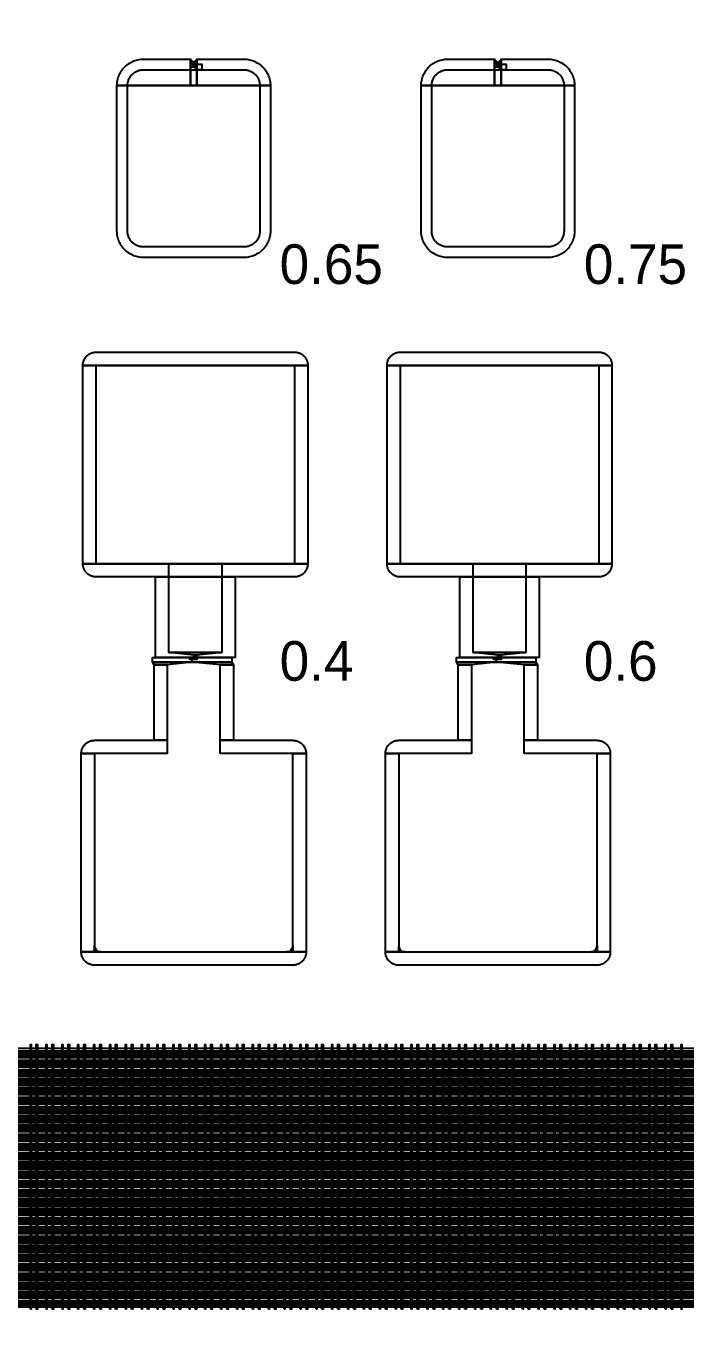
# Model space of a CAD drawing. Extents: x -50000 to 50000, y -50000 to 50000.
# Drawn here: x -39604 to -38606, y -12820 to -10850 of the extents above; entities that cross this region are included whole.
import ezdxf

# ---------------------------------------------------------------- set-up
doc = ezdxf.new("R2010")
doc.units = 0
for name, color, linetype in [('BASEMETAL', 3, 'CONTINUOUS'), ('FRAME', 14, 'CONTINUOUS'), ('MARKERS', 8, 'CONTINUOUS'), ('SECONDLAYER', 7, 'CONTINUOUS')]:
    doc.layers.add(name, color=color, linetype=linetype)

# ---------------------------------------------------------------- blocks, each defined once
blk = doc.blocks.new('CHIP_JARRAY')
at = {"layer": 'BASEMETAL'}
for points in [[(3634, 3360), (3634.055, 3362.093), (3634.219, 3364.181), (3634.492, 3366.257), (3634.874, 3368.316), (3635.363, 3370.353), (3635.958, 3372.361), (3636.657, 3374.335), (3637.458, 3376.269), (3638.36, 3378.16), (3639.359, 3380), (3640.453, 3381.786), (3641.639, 3383.511), (3642.914, 3385.173), (3644.274, 3386.765), (3645.716, 3388.284), (3647.235, 3389.726), (3648.827, 3391.086), (3650.489, 3392.361), (3652.214, 3393.547), (3654, 3394.641), (3655.84, 3395.64), (3657.731, 3396.542), (3659.665, 3397.343), (3661.639, 3398.042), (3663.647, 3398.637), (3665.684, 3399.126), (3667.743, 3399.508), (3669.819, 3399.781), (3671.907, 3399.945), (3674, 3400), (3745, 3400), (3745, 3360)], [(3745, 3395.5), (3745, 3399.5), (3749.675, 3395.5)], [(3745, 3388.5), (3745, 3395.5), (3749.675, 3395.5), (3749.675, 3388.5)], [(3745, 3360), (3745, 3388.5), (3755, 3388.5), (3755, 3360)], [(3750.325, 3395.5), (3755, 3399.5), (3755, 3395.5)], [(3750.325, 3388.5), (3750.325, 3395.5), (3755, 3395.5), (3755, 3388.5)], [(3755, 3360), (3755, 3400), (3826, 3400), (3828.093, 3399.945), (3830.181, 3399.781), (3832.257, 3399.508), (3834.316, 3399.126), (3836.353, 3398.637), (3838.361, 3398.042), (3840.335, 3397.343), (3842.269, 3396.542), (3844.16, 3395.64), (3846, 3394.641), (3847.786, 3393.547), (3849.511, 3392.361), (3851.173, 3391.086), (3852.765, 3389.726), (3854.284, 3388.284), (3855.726, 3386.765), (3857.086, 3385.173), (3858.361, 3383.511), (3859.547, 3381.786), (3860.641, 3380), (3861.64, 3378.16), (3862.542, 3376.269), (3863.343, 3374.335), (3864.042, 3372.361), (3864.637, 3370.353), (3865.126, 3368.316), (3865.508, 3366.257), (3865.781, 3364.181), (3865.945, 3362.093), (3866, 3360)], [(4094, 3360), (4094.055, 3362.093), (4094.219, 3364.181), (4094.492, 3366.257), (4094.874, 3368.316), (4095.363, 3370.353), (4095.958, 3372.361), (4096.657, 3374.335), (4097.458, 3376.269), (4098.36, 3378.16), (4099.359, 3380), (4100.453, 3381.786), (4101.639, 3383.511), (4102.914, 3385.173), (4104.274, 3386.765), (4105.716, 3388.284), (4107.235, 3389.726), (4108.827, 3391.086), (4110.489, 3392.361), (4112.214, 3393.547), (4114, 3394.641), (4115.84, 3395.64), (4117.731, 3396.542), (4119.665, 3397.343), (4121.639, 3398.042), (4123.647, 3398.637), (4125.684, 3399.126), (4127.743, 3399.508), (4129.819, 3399.781), (4131.907, 3399.945), (4134, 3400), (4205, 3400), (4205, 3360)], [(4205, 3395.5), (4205, 3399.5), (4209.625, 3395.5)], [(4205, 3388.5), (4205, 3395.5), (4209.625, 3395.5), (4209.625, 3388.5)], [(4205, 3360), (4205, 3388.5), (4215, 3388.5), (4215, 3360)], [(4210.375, 3395.5), (4215, 3399.5), (4215, 3395.5)], [(4210.375, 3388.5), (4210.375, 3395.5), (4215, 3395.5), (4215, 3388.5)], [(4215, 3360), (4215, 3400), (4286, 3400), (4288.093, 3399.945), (4290.181, 3399.781), (4292.257, 3399.508), (4294.316, 3399.126), (4296.353, 3398.637), (4298.361, 3398.042), (4300.335, 3397.343), (4302.269, 3396.542), (4304.16, 3395.64), (4306, 3394.641), (4307.786, 3393.547), (4309.511, 3392.361), (4311.173, 3391.086), (4312.765, 3389.726), (4314.284, 3388.284), (4315.726, 3386.765), (4317.086, 3385.173), (4318.361, 3383.511), (4319.547, 3381.786), (4320.641, 3380), (4321.64, 3378.16), (4322.542, 3376.269), (4323.343, 3374.335), (4324.042, 3372.361), (4324.637, 3370.353), (4325.126, 3368.316), (4325.508, 3366.257), (4325.781, 3364.181), (4325.945, 3362.093), (4326, 3360)], [(3674, 3100), (3671.907, 3100.055), (3669.819, 3100.219), (3667.743, 3100.492), (3665.684, 3100.874), (3663.647, 3101.363), (3661.639, 3101.958), (3659.665, 3102.657), (3657.731, 3103.458), (3655.84, 3104.36), (3654, 3105.359), (3652.214, 3106.453), (3650.489, 3107.639), (3648.827, 3108.914), (3647.235, 3110.274), (3645.716, 3111.716), (3644.274, 3113.235), (3642.914, 3114.827), (3641.639, 3116.489), (3640.453, 3118.214), (3639.359, 3120), (3638.36, 3121.84), (3637.458, 3123.731), (3636.657, 3125.665), (3635.958, 3127.639), (3635.363, 3129.647), (3634.874, 3131.684), (3634.492, 3133.743), (3634.219, 3135.819), (3634.055, 3137.907), (3634, 3140), (3634, 3360), (3866, 3360), (3866, 3140), (3865.945, 3137.907), (3865.781, 3135.819), (3865.508, 3133.743), (3865.126, 3131.684), (3864.637, 3129.647), (3864.042, 3127.639), (3863.343, 3125.665), (3862.542, 3123.731), (3861.64, 3121.84), (3860.641, 3120), (3859.547, 3118.214), (3858.361, 3116.489), (3857.086, 3114.827), (3855.726, 3113.235), (3854.284, 3111.716), (3852.765, 3110.274), (3851.173, 3108.914), (3849.511, 3107.639), (3847.786, 3106.453), (3846, 3105.359), (3844.16, 3104.36), (3842.269, 3103.458), (3840.335, 3102.657), (3838.361, 3101.958), (3836.353, 3101.363), (3834.316, 3100.874), (3832.257, 3100.492), (3830.181, 3100.219), (3828.093, 3100.055), (3826, 3100)], [(4134, 3100), (4131.907, 3100.055), (4129.819, 3100.219), (4127.743, 3100.492), (4125.684, 3100.874), (4123.647, 3101.363), (4121.639, 3101.958), (4119.665, 3102.657), (4117.731, 3103.458), (4115.84, 3104.36), (4114, 3105.359), (4112.214, 3106.453), (4110.489, 3107.639), (4108.827, 3108.914), (4107.235, 3110.274), (4105.716, 3111.716), (4104.274, 3113.235), (4102.914, 3114.827), (4101.639, 3116.489), (4100.453, 3118.214), (4099.359, 3120), (4098.36, 3121.84), (4097.458, 3123.731), (4096.657, 3125.665), (4095.958, 3127.639), (4095.363, 3129.647), (4094.874, 3131.684), (4094.492, 3133.743), (4094.219, 3135.819), (4094.055, 3137.907), (4094, 3140), (4094, 3360), (4326, 3360), (4326, 3140), (4325.945, 3137.907), (4325.781, 3135.819), (4325.508, 3133.743), (4325.126, 3131.684), (4324.637, 3129.647), (4324.042, 3127.639), (4323.343, 3125.665), (4322.542, 3123.731), (4321.64, 3121.84), (4320.641, 3120), (4319.547, 3118.214), (4318.361, 3116.489), (4317.086, 3114.827), (4315.726, 3113.235), (4314.284, 3111.716), (4312.765, 3110.274), (4311.173, 3108.914), (4309.511, 3107.639), (4307.786, 3106.453), (4306, 3105.359), (4304.16, 3104.36), (4302.269, 3103.458), (4300.335, 3102.657), (4298.361, 3101.958), (4296.353, 3101.363), (4294.316, 3100.874), (4292.257, 3100.492), (4290.181, 3100.219), (4288.093, 3100.055), (4286, 3100)], [(3582.5, 2937), (3582.527, 2938.047), (3582.61, 2939.091), (3582.746, 2940.129), (3582.937, 2941.158), (3583.181, 2942.176), (3583.479, 2943.18), (3583.828, 2944.167), (3584.229, 2945.135), (3584.68, 2946.08), (3585.179, 2947), (3585.727, 2947.893), (3586.32, 2948.756), (3586.957, 2949.586), (3587.637, 2950.383), (3588.358, 2951.142), (3589.117, 2951.863), (3589.914, 2952.543), (3590.744, 2953.18), (3591.607, 2953.773), (3592.5, 2954.321), (3593.42, 2954.82), (3594.365, 2955.271), (3595.333, 2955.672), (3596.32, 2956.021), (3597.324, 2956.319), (3598.342, 2956.563), (3599.371, 2956.754), (3600.409, 2956.89), (3601.453, 2956.973), (3602.5, 2957), (3902.5, 2957), (3903.547, 2956.973), (3904.591, 2956.89), (3905.629, 2956.754), (3906.658, 2956.563), (3907.676, 2956.319), (3908.68, 2956.021), (3909.667, 2955.672), (3910.635, 2955.271), (3911.58, 2954.82), (3912.5, 2954.321), (3913.393, 2953.773), (3914.256, 2953.18), (3915.086, 2952.543), (3915.883, 2951.863), (3916.642, 2951.142), (3917.363, 2950.383), (3918.043, 2949.586), (3918.68, 2948.756), (3919.273, 2947.893), (3919.821, 2947), (3920.32, 2946.08), (3920.771, 2945.135), (3921.172, 2944.167), (3921.521, 2943.18), (3921.819, 2942.176), (3922.063, 2941.158), (3922.254, 2940.129), (3922.39, 2939.091), (3922.473, 2938.047), (3922.5, 2937)], [(4042.5, 2937), (4042.527, 2938.047), (4042.61, 2939.091), (4042.746, 2940.129), (4042.937, 2941.158), (4043.181, 2942.176), (4043.479, 2943.18), (4043.828, 2944.167), (4044.229, 2945.135), (4044.68, 2946.08), (4045.179, 2947), (4045.727, 2947.893), (4046.32, 2948.756), (4046.957, 2949.586), (4047.637, 2950.383), (4048.358, 2951.142), (4049.117, 2951.863), (4049.914, 2952.543), (4050.744, 2953.18), (4051.607, 2953.773), (4052.5, 2954.321), (4053.42, 2954.82), (4054.365, 2955.271), (4055.333, 2955.672), (4056.32, 2956.021), (4057.324, 2956.319), (4058.342, 2956.563), (4059.371, 2956.754), (4060.409, 2956.89), (4061.453, 2956.973), (4062.5, 2957), (4362.5, 2957), (4363.547, 2956.973), (4364.591, 2956.89), (4365.629, 2956.754), (4366.658, 2956.563), (4367.676, 2956.319), (4368.68, 2956.021), (4369.667, 2955.672), (4370.635, 2955.271), (4371.58, 2954.82), (4372.5, 2954.321), (4373.393, 2953.773), (4374.256, 2953.18), (4375.086, 2952.543), (4375.883, 2951.863), (4376.642, 2951.142), (4377.363, 2950.383), (4378.043, 2949.586), (4378.68, 2948.756), (4379.273, 2947.893), (4379.821, 2947), (4380.32, 2946.08), (4380.771, 2945.135), (4381.172, 2944.167), (4381.521, 2943.18), (4381.819, 2942.176), (4382.063, 2941.158), (4382.254, 2940.129), (4382.39, 2939.091), (4382.473, 2938.047), (4382.5, 2937)], [(3582.5, 2637), (3582.5, 2937), (3922.5, 2937), (3922.5, 2637)], [(4042.5, 2637), (4042.5, 2937), (4382.5, 2937), (4382.5, 2637)], [(3602.5, 2617), (3601.453, 2617.027), (3600.409, 2617.11), (3599.371, 2617.246), (3598.342, 2617.437), (3597.324, 2617.681), (3596.32, 2617.979), (3595.333, 2618.328), (3594.365, 2618.729), (3593.42, 2619.18), (3592.5, 2619.679), (3591.607, 2620.227), (3590.744, 2620.82), (3589.914, 2621.457), (3589.117, 2622.137), (3588.358, 2622.858), (3587.637, 2623.617), (3586.957, 2624.414), (3586.32, 2625.244), (3585.727, 2626.107), (3585.179, 2627), (3584.68, 2627.92), (3584.229, 2628.865), (3583.828, 2629.833), (3583.479, 2630.82), (3583.181, 2631.824), (3582.937, 2632.842), (3582.746, 2633.871), (3582.61, 2634.909), (3582.527, 2635.953), (3582.5, 2637), (3922.5, 2637), (3922.473, 2635.953), (3922.39, 2634.909), (3922.254, 2633.871), (3922.063, 2632.842), (3921.819, 2631.824), (3921.521, 2630.82), (3921.172, 2629.833), (3920.771, 2628.865), (3920.32, 2627.92), (3919.821, 2627), (3919.273, 2626.107), (3918.68, 2625.244), (3918.043, 2624.414), (3917.363, 2623.617), (3916.642, 2622.858), (3915.883, 2622.137), (3915.086, 2621.457), (3914.256, 2620.82), (3913.393, 2620.227), (3912.5, 2619.679), (3911.58, 2619.18), (3910.635, 2618.729), (3909.667, 2618.328), (3908.68, 2617.979), (3907.676, 2617.681), (3906.658, 2617.437), (3905.629, 2617.246), (3904.591, 2617.11), (3903.547, 2617.027), (3902.5, 2617)], [(4062.5, 2617), (4061.453, 2617.027), (4060.409, 2617.11), (4059.371, 2617.246), (4058.342, 2617.437), (4057.324, 2617.681), (4056.32, 2617.979), (4055.333, 2618.328), (4054.365, 2618.729), (4053.42, 2619.18), (4052.5, 2619.679), (4051.607, 2620.227), (4050.744, 2620.82), (4049.914, 2621.457), (4049.117, 2622.137), (4048.358, 2622.858), (4047.637, 2623.617), (4046.957, 2624.414), (4046.32, 2625.244), (4045.727, 2626.107), (4045.179, 2627), (4044.68, 2627.92), (4044.229, 2628.865), (4043.828, 2629.833), (4043.479, 2630.82), (4043.181, 2631.824), (4042.937, 2632.842), (4042.746, 2633.871), (4042.61, 2634.909), (4042.527, 2635.953), (4042.5, 2637), (4382.5, 2637), (4382.473, 2635.953), (4382.39, 2634.909), (4382.254, 2633.871), (4382.063, 2632.842), (4381.819, 2631.824), (4381.521, 2630.82), (4381.172, 2629.833), (4380.771, 2628.865), (4380.32, 2627.92), (4379.821, 2627), (4379.273, 2626.107), (4378.68, 2625.244), (4378.043, 2624.414), (4377.363, 2623.617), (4376.642, 2622.858), (4375.883, 2622.137), (4375.086, 2621.457), (4374.256, 2620.82), (4373.393, 2620.227), (4372.5, 2619.679), (4371.58, 2619.18), (4370.635, 2618.729), (4369.667, 2618.328), (4368.68, 2617.979), (4367.676, 2617.681), (4366.658, 2617.437), (4365.629, 2617.246), (4364.591, 2617.11), (4363.547, 2617.027), (4362.5, 2617)], [(3692.5, 2495), (3692.5, 2617), (3812.5, 2617), (3812.5, 2495)], [(4152.5, 2495), (4152.5, 2617), (4272.5, 2617), (4272.5, 2495)], [(3687.5, 2488), (3687.5, 2495), (3747.3, 2495), (3747.3, 2488)], [(3690, 2484), (3687.5, 2488), (3747.3, 2488), (3710, 2484)], [(3690, 2370), (3690, 2484), (3710, 2484), (3710, 2370)], [(3747.7, 2488), (3747.7, 2495), (3807.5, 2495), (3807.5, 2488)], [(3790, 2484), (3747.7, 2488), (3807.5, 2488), (3810, 2484)], [(3790, 2370), (3790, 2484), (3810, 2484), (3810, 2370)], [(4147.5, 2488), (4147.5, 2495), (4207.2, 2495), (4207.2, 2488)], [(4150, 2484), (4147.5, 2488), (4207.2, 2488), (4170, 2484)], [(4150, 2370), (4150, 2484), (4170, 2484), (4170, 2370)], [(4207.8, 2488), (4207.8, 2495), (4267.5, 2495), (4267.5, 2488)], [(4250, 2484), (4207.8, 2488), (4267.5, 2488), (4270, 2484)], [(4250, 2370), (4250, 2484), (4270, 2484), (4270, 2370)], [(3580, 2350), (3580.027, 2351.047), (3580.11, 2352.091), (3580.246, 2353.129), (3580.437, 2354.158), (3580.681, 2355.176), (3580.979, 2356.18), (3581.328, 2357.167), (3581.729, 2358.135), (3582.18, 2359.08), (3582.679, 2360), (3583.227, 2360.893), (3583.82, 2361.756), (3584.457, 2362.586), (3585.137, 2363.383), (3585.858, 2364.142), (3586.617, 2364.863), (3587.414, 2365.543), (3588.244, 2366.18), (3589.107, 2366.773), (3590, 2367.321), (3590.92, 2367.82), (3591.865, 2368.271), (3592.833, 2368.672), (3593.82, 2369.021), (3594.824, 2369.319), (3595.842, 2369.563), (3596.871, 2369.754), (3597.909, 2369.89), (3598.953, 2369.973), (3600, 2370), (3710, 2370), (3710, 2350)], [(3790, 2350), (3790, 2370), (3900, 2370), (3901.047, 2369.973), (3902.091, 2369.89), (3903.129, 2369.754), (3904.158, 2369.563), (3905.176, 2369.319), (3906.18, 2369.021), (3907.167, 2368.672), (3908.135, 2368.271), (3909.08, 2367.82), (3910, 2367.321), (3910.893, 2366.773), (3911.756, 2366.18), (3912.586, 2365.543), (3913.383, 2364.863), (3914.142, 2364.142), (3914.863, 2363.383), (3915.543, 2362.586), (3916.18, 2361.756), (3916.773, 2360.893), (3917.321, 2360), (3917.82, 2359.08), (3918.271, 2358.135), (3918.672, 2357.167), (3919.021, 2356.18), (3919.319, 2355.176), (3919.563, 2354.158), (3919.754, 2353.129), (3919.89, 2352.091), (3919.973, 2351.047), (3920, 2350)], [(4040, 2350), (4040.027, 2351.047), (4040.11, 2352.091), (4040.246, 2353.129), (4040.437, 2354.158), (4040.681, 2355.176), (4040.979, 2356.18), (4041.328, 2357.167), (4041.729, 2358.135), (4042.18, 2359.08), (4042.679, 2360), (4043.227, 2360.893), (4043.82, 2361.756), (4044.457, 2362.586), (4045.137, 2363.383), (4045.858, 2364.142), (4046.617, 2364.863), (4047.414, 2365.543), (4048.244, 2366.18), (4049.107, 2366.773), (4050, 2367.321), (4050.92, 2367.82), (4051.865, 2368.271), (4052.833, 2368.672), (4053.82, 2369.021), (4054.824, 2369.319), (4055.842, 2369.563), (4056.871, 2369.754), (4057.909, 2369.89), (4058.953, 2369.973), (4060, 2370), (4170, 2370), (4170, 2350)], [(4250, 2350), (4250, 2370), (4360, 2370), (4361.047, 2369.973), (4362.091, 2369.89), (4363.129, 2369.754), (4364.158, 2369.563), (4365.176, 2369.319), (4366.18, 2369.021), (4367.167, 2368.672), (4368.135, 2368.271), (4369.08, 2367.82), (4370, 2367.321), (4370.893, 2366.773), (4371.756, 2366.18), (4372.586, 2365.543), (4373.383, 2364.863), (4374.142, 2364.142), (4374.863, 2363.383), (4375.543, 2362.586), (4376.18, 2361.756), (4376.773, 2360.893), (4377.321, 2360), (4377.82, 2359.08), (4378.271, 2358.135), (4378.672, 2357.167), (4379.021, 2356.18), (4379.319, 2355.176), (4379.563, 2354.158), (4379.754, 2353.129), (4379.89, 2352.091), (4379.973, 2351.047), (4380, 2350)], [(3580, 2050), (3580, 2350), (3600, 2350), (3600, 2050)], [(3900, 2050), (3900, 2350), (3920, 2350), (3920, 2050)], [(4040, 2050), (4040, 2350), (4060, 2350), (4060, 2050)], [(4360, 2050), (4360, 2350), (4380, 2350), (4380, 2050)], [(3600, 2030), (3598.953, 2030.027), (3597.909, 2030.11), (3596.871, 2030.246), (3595.842, 2030.437), (3594.824, 2030.681), (3593.82, 2030.979), (3592.833, 2031.328), (3591.865, 2031.729), (3590.92, 2032.18), (3590, 2032.679), (3589.107, 2033.227), (3588.244, 2033.82), (3587.414, 2034.457), (3586.617, 2035.137), (3585.858, 2035.858), (3585.137, 2036.617), (3584.457, 2037.414), (3583.82, 2038.244), (3583.227, 2039.107), (3582.679, 2040), (3582.18, 2040.92), (3581.729, 2041.865), (3581.328, 2042.833), (3580.979, 2043.82), (3580.681, 2044.824), (3580.437, 2045.842), (3580.246, 2046.871), (3580.11, 2047.909), (3580.027, 2048.953), (3580, 2050), (3920, 2050), (3919.973, 2048.953), (3919.89, 2047.909), (3919.754, 2046.871), (3919.563, 2045.842), (3919.319, 2044.824), (3919.021, 2043.82), (3918.672, 2042.833), (3918.271, 2041.865), (3917.82, 2040.92), (3917.321, 2040), (3916.773, 2039.107), (3916.18, 2038.244), (3915.543, 2037.414), (3914.863, 2036.617), (3914.142, 2035.858), (3913.383, 2035.137), (3912.586, 2034.457), (3911.756, 2033.82), (3910.893, 2033.227), (3910, 2032.679), (3909.08, 2032.18), (3908.135, 2031.729), (3907.167, 2031.328), (3906.18, 2030.979), (3905.176, 2030.681), (3904.158, 2030.437), (3903.129, 2030.246), (3902.091, 2030.11), (3901.047, 2030.027), (3900, 2030)], [(3600, 2050), (3600, 2060), (3600.055, 2058.955), (3600.219, 2057.921), (3600.489, 2056.91), (3600.865, 2055.933), (3601.34, 2055), (3601.91, 2054.122), (3602.569, 2053.309), (3603.309, 2052.569), (3604.122, 2051.91), (3605, 2051.34), (3605.933, 2050.865), (3606.91, 2050.489), (3607.921, 2050.219), (3608.955, 2050.055), (3610, 2050)], [(3890, 2050), (3891.045, 2050.055), (3892.079, 2050.219), (3893.09, 2050.489), (3894.067, 2050.865), (3895, 2051.34), (3895.878, 2051.91), (3896.691, 2052.569), (3897.431, 2053.309), (3898.09, 2054.122), (3898.66, 2055), (3899.135, 2055.933), (3899.511, 2056.91), (3899.781, 2057.921), (3899.945, 2058.955), (3900, 2060), (3900, 2050)], [(4060, 2030), (4058.953, 2030.027), (4057.909, 2030.11), (4056.871, 2030.246), (4055.842, 2030.437), (4054.824, 2030.681), (4053.82, 2030.979), (4052.833, 2031.328), (4051.865, 2031.729), (4050.92, 2032.18), (4050, 2032.679), (4049.107, 2033.227), (4048.244, 2033.82), (4047.414, 2034.457), (4046.617, 2035.137), (4045.858, 2035.858), (4045.137, 2036.617), (4044.457, 2037.414), (4043.82, 2038.244), (4043.227, 2039.107), (4042.679, 2040), (4042.18, 2040.92), (4041.729, 2041.865), (4041.328, 2042.833), (4040.979, 2043.82), (4040.681, 2044.824), (4040.437, 2045.842), (4040.246, 2046.871), (4040.11, 2047.909), (4040.027, 2048.953), (4040, 2050), (4380, 2050), (4379.973, 2048.953), (4379.89, 2047.909), (4379.754, 2046.871), (4379.563, 2045.842), (4379.319, 2044.824), (4379.021, 2043.82), (4378.672, 2042.833), (4378.271, 2041.865), (4377.82, 2040.92), (4377.321, 2040), (4376.773, 2039.107), (4376.18, 2038.244), (4375.543, 2037.414), (4374.863, 2036.617), (4374.142, 2035.858), (4373.383, 2035.137), (4372.586, 2034.457), (4371.756, 2033.82), (4370.893, 2033.227), (4370, 2032.679), (4369.08, 2032.18), (4368.135, 2031.729), (4367.167, 2031.328), (4366.18, 2030.979), (4365.176, 2030.681), (4364.158, 2030.437), (4363.129, 2030.246), (4362.091, 2030.11), (4361.047, 2030.027), (4360, 2030)], [(4060, 2050), (4060, 2060), (4060.055, 2058.955), (4060.219, 2057.921), (4060.489, 2056.91), (4060.865, 2055.933), (4061.34, 2055), (4061.91, 2054.122), (4062.569, 2053.309), (4063.309, 2052.569), (4064.122, 2051.91), (4065, 2051.34), (4065.933, 2050.865), (4066.91, 2050.489), (4067.921, 2050.219), (4068.955, 2050.055), (4070, 2050)], [(4350, 2050), (4351.045, 2050.055), (4352.079, 2050.219), (4353.09, 2050.489), (4354.067, 2050.865), (4355, 2051.34), (4355.878, 2051.91), (4356.691, 2052.569), (4357.431, 2053.309), (4358.09, 2054.122), (4358.66, 2055), (4359.135, 2055.933), (4359.511, 2056.91), (4359.781, 2057.921), (4359.945, 2058.955), (4360, 2060), (4360, 2050)], [(500, 1900), (500, 1904.3), (6500, 1904.3), (6500, 1900)], [(500, 1897), (500, 1899), (6500, 1899), (6500, 1897)], [(500, 1894), (500, 1896.4), (6500, 1896.4), (6500, 1894)], [(500, 1891), (500, 1893), (6500, 1893), (6500, 1891)], [(500, 1886), (500, 1890.3), (6500, 1890.3), (6500, 1886)], [(500, 1883), (500, 1885), (6500, 1885), (6500, 1883)], [(500, 1880), (500, 1882.4), (6500, 1882.4), (6500, 1880)], [(500, 1877), (500, 1879), (6500, 1879), (6500, 1877)], [(500, 1872), (500, 1876.3), (6500, 1876.3), (6500, 1872)], [(500, 1869), (500, 1871), (6500, 1871), (6500, 1869)], [(500, 1866), (500, 1868.4), (6500, 1868.4), (6500, 1866)], [(500, 1863), (500, 1865), (6500, 1865), (6500, 1863)], [(500, 1858), (500, 1862.3), (6500, 1862.3), (6500, 1858)], [(500, 1855), (500, 1857), (6500, 1857), (6500, 1855)], [(500, 1852), (500, 1854.4), (6500, 1854.4), (6500, 1852)], [(500, 1849), (500, 1851), (6500, 1851), (6500, 1849)], [(500, 1844), (500, 1848.3), (6500, 1848.3), (6500, 1844)], [(500, 1841), (500, 1843), (6500, 1843), (6500, 1841)], [(500, 1838), (500, 1840.4), (6500, 1840.4), (6500, 1838)], [(500, 1835), (500, 1837), (6500, 1837), (6500, 1835)], [(500, 1830), (500, 1834.3), (6500, 1834.3), (6500, 1830)], [(500, 1827), (500, 1829), (6500, 1829), (6500, 1827)], [(500, 1824), (500, 1826.4), (6500, 1826.4), (6500, 1824)], [(500, 1821), (500, 1823), (6500, 1823), (6500, 1821)], [(500, 1816), (500, 1820.3), (6500, 1820.3), (6500, 1816)], [(500, 1813), (500, 1815), (6500, 1815), (6500, 1813)], [(500, 1810), (500, 1812.4), (6500, 1812.4), (6500, 1810)], [(500, 1807), (500, 1809), (6500, 1809), (6500, 1807)], [(500, 1802), (500, 1806.3), (6500, 1806.3), (6500, 1802)], [(500, 1799), (500, 1801), (6500, 1801), (6500, 1799)], [(500, 1796), (500, 1798.4), (6500, 1798.4), (6500, 1796)], [(500, 1793), (500, 1795), (6500, 1795), (6500, 1793)], [(500, 1788), (500, 1792.3), (6500, 1792.3), (6500, 1788)], [(500, 1785), (500, 1787), (6500, 1787), (6500, 1785)], [(500, 1782), (500, 1784.4), (6500, 1784.4), (6500, 1782)], [(500, 1779), (500, 1781), (6500, 1781), (6500, 1779)], [(500, 1774), (500, 1778.3), (6500, 1778.3), (6500, 1774)], [(500, 1771), (500, 1773), (6500, 1773), (6500, 1771)], [(500, 1768), (500, 1770.4), (6500, 1770.4), (6500, 1768)], [(500, 1765), (500, 1767), (6500, 1767), (6500, 1765)], [(500, 1760), (500, 1764.3), (6500, 1764.3), (6500, 1760)], [(500, 1757), (500, 1759), (6500, 1759), (6500, 1757)], [(500, 1754), (500, 1756.4), (6500, 1756.4), (6500, 1754)], [(500, 1751), (500, 1753), (6500, 1753), (6500, 1751)], [(500, 1746), (500, 1750.3), (6500, 1750.3), (6500, 1746)], [(500, 1743), (500, 1745), (6500, 1745), (6500, 1743)], [(500, 1740), (500, 1742.4), (6500, 1742.4), (6500, 1740)], [(500, 1737), (500, 1739), (6500, 1739), (6500, 1737)], [(500, 1732), (500, 1736.3), (6500, 1736.3), (6500, 1732)], [(500, 1729), (500, 1731), (6500, 1731), (6500, 1729)], [(500, 1726), (500, 1728.4), (6500, 1728.4), (6500, 1726)], [(500, 1723), (500, 1725), (6500, 1725), (6500, 1723)], [(500, 1718), (500, 1722.3), (6500, 1722.3), (6500, 1718)], [(500, 1715), (500, 1717), (6500, 1717), (6500, 1715)], [(500, 1712), (500, 1714.4), (6500, 1714.4), (6500, 1712)], [(500, 1709), (500, 1711), (6500, 1711), (6500, 1709)], [(500, 1704), (500, 1708.3), (6500, 1708.3), (6500, 1704)], [(500, 1701), (500, 1703), (6500, 1703), (6500, 1701)], [(500, 1698), (500, 1700.4), (6500, 1700.4), (6500, 1698)], [(500, 1695), (500, 1697), (6500, 1697), (6500, 1695)], [(500, 1690), (500, 1694.3), (6500, 1694.3), (6500, 1690)], [(500, 1687), (500, 1689), (6500, 1689), (6500, 1687)], [(500, 1684), (500, 1686.4), (6500, 1686.4), (6500, 1684)], [(500, 1681), (500, 1683), (6500, 1683), (6500, 1681)], [(500, 1676), (500, 1680.3), (6500, 1680.3), (6500, 1676)], [(500, 1673), (500, 1675), (6500, 1675), (6500, 1673)], [(500, 1670), (500, 1672.4), (6500, 1672.4), (6500, 1670)], [(500, 1667), (500, 1669), (6500, 1669), (6500, 1667)], [(500, 1662), (500, 1666.3), (6500, 1666.3), (6500, 1662)], [(500, 1659), (500, 1661), (6500, 1661), (6500, 1659)], [(500, 1656), (500, 1658.4), (6500, 1658.4), (6500, 1656)], [(500, 1653), (500, 1655), (6500, 1655), (6500, 1653)], [(500, 1648), (500, 1652.3), (6500, 1652.3), (6500, 1648)], [(500, 1645), (500, 1647), (6500, 1647), (6500, 1645)], [(500, 1642), (500, 1644.4), (6500, 1644.4), (6500, 1642)], [(500, 1639), (500, 1641), (6500, 1641), (6500, 1639)], [(500, 1634), (500, 1638.3), (6500, 1638.3), (6500, 1634)], [(500, 1631), (500, 1633), (6500, 1633), (6500, 1631)], [(500, 1628), (500, 1630.4), (6500, 1630.4), (6500, 1628)], [(500, 1625), (500, 1627), (6500, 1627), (6500, 1625)], [(500, 1620), (500, 1624.3), (6500, 1624.3), (6500, 1620)], [(500, 1617), (500, 1619), (6500, 1619), (6500, 1617)], [(500, 1614), (500, 1616.4), (6500, 1616.4), (6500, 1614)], [(500, 1611), (500, 1613), (6500, 1613), (6500, 1611)], [(500, 1606), (500, 1610.3), (6500, 1610.3), (6500, 1606)], [(500, 1603), (500, 1605), (6500, 1605), (6500, 1603)], [(500, 1600), (500, 1602.4), (6500, 1602.4), (6500, 1600)], [(500, 1597), (500, 1599), (6500, 1599), (6500, 1597)], [(500, 1592), (500, 1596.3), (6500, 1596.3), (6500, 1592)], [(500, 1589), (500, 1591), (6500, 1591), (6500, 1589)], [(500, 1586), (500, 1588.4), (6500, 1588.4), (6500, 1586)], [(500, 1583), (500, 1585), (6500, 1585), (6500, 1583)], [(500, 1578), (500, 1582.3), (6500, 1582.3), (6500, 1578)], [(500, 1575), (500, 1577), (6500, 1577), (6500, 1575)], [(500, 1572), (500, 1574.4), (6500, 1574.4), (6500, 1572)], [(500, 1569), (500, 1571), (6500, 1571), (6500, 1569)], [(500, 1564), (500, 1568.3), (6500, 1568.3), (6500, 1564)], [(500, 1561), (500, 1563), (6500, 1563), (6500, 1561)], [(500, 1558), (500, 1560.4), (6500, 1560.4), (6500, 1558)], [(500, 1555), (500, 1557), (6500, 1557), (6500, 1555)], [(500, 1550), (500, 1554.3), (6500, 1554.3), (6500, 1550)], [(500, 1547), (500, 1549), (6500, 1549), (6500, 1547)], [(500, 1544), (500, 1546.4), (6500, 1546.4), (6500, 1544)], [(500, 1541), (500, 1543), (6500, 1543), (6500, 1541)], [(500, 1536), (500, 1540.3), (6500, 1540.3), (6500, 1536)], [(500, 1533), (500, 1535), (6500, 1535), (6500, 1533)], [(500, 1530), (500, 1532.4), (6500, 1532.4), (6500, 1530)], [(500, 1527), (500, 1529), (6500, 1529), (6500, 1527)], [(500, 1522), (500, 1526.3), (6500, 1526.3), (6500, 1522)], [(500, 1519), (500, 1521), (6500, 1521), (6500, 1519)], [(500, 1516), (500, 1518.4), (6500, 1518.4), (6500, 1516)], [(500, 1513), (500, 1515), (6500, 1515), (6500, 1513)]]:
    blk.add_lwpolyline(points, close=True, dxfattribs=at)
at = {"layer": 'SECONDLAYER'}
for points in [[(3747.5, 3391.65), (3747.5, 3392.35), (3749.675, 3392.35), (3749.675, 3391.65)], [(3749.675, 3391.65), (3749.675, 3392.35), (3750.325, 3392.35), (3750.325, 3391.65)], [(3750.325, 3391.65), (3750.325, 3392.35), (3752.5, 3392.35), (3752.5, 3391.65)], [(3752.5, 3384), (3752.5, 3392.35), (3762.5, 3392.35), (3762.5, 3384)], [(4207.5, 3391.65), (4207.5, 3392.35), (4209.625, 3392.35), (4209.625, 3391.65)], [(4209.625, 3391.65), (4209.625, 3392.35), (4210.375, 3392.35), (4210.375, 3391.65)], [(4210.375, 3391.65), (4210.375, 3392.35), (4212.5, 3392.35), (4212.5, 3391.65)], [(4212.5, 3384), (4212.5, 3392.35), (4222.5, 3392.35), (4222.5, 3384)], [(3674, 3116), (3672.744, 3116.033), (3671.491, 3116.131), (3670.246, 3116.295), (3669.01, 3116.524), (3667.788, 3116.818), (3666.584, 3117.175), (3665.399, 3117.594), (3664.238, 3118.075), (3663.104, 3118.616), (3662, 3119.215), (3660.929, 3119.872), (3659.893, 3120.584), (3658.896, 3121.348), (3657.941, 3122.165), (3657.029, 3123.029), (3656.165, 3123.941), (3655.348, 3124.896), (3654.584, 3125.893), (3653.872, 3126.929), (3653.215, 3128), (3652.616, 3129.104), (3652.075, 3130.238), (3651.594, 3131.399), (3651.175, 3132.584), (3650.818, 3133.788), (3650.524, 3135.01), (3650.295, 3136.246), (3650.131, 3137.491), (3650.033, 3138.744), (3650, 3140), (3650, 3360), (3650.033, 3361.256), (3650.131, 3362.509), (3650.295, 3363.754), (3650.524, 3364.99), (3650.818, 3366.212), (3651.175, 3367.416), (3651.594, 3368.601), (3652.075, 3369.762), (3652.616, 3370.896), (3653.215, 3372), (3653.872, 3373.071), (3654.584, 3374.107), (3655.348, 3375.104), (3656.165, 3376.059), (3657.029, 3376.971), (3657.941, 3377.835), (3658.896, 3378.652), (3659.893, 3379.416), (3660.929, 3380.128), (3662, 3380.785), (3663.104, 3381.384), (3664.238, 3381.925), (3665.399, 3382.406), (3666.584, 3382.825), (3667.788, 3383.182), (3669.01, 3383.476), (3670.246, 3383.705), (3671.491, 3383.869), (3672.744, 3383.967), (3674, 3384), (3826, 3384), (3827.256, 3383.967), (3828.509, 3383.869), (3829.754, 3383.705), (3830.99, 3383.476), (3832.212, 3383.182), (3833.416, 3382.825), (3834.601, 3382.406), (3835.762, 3381.925), (3836.896, 3381.384), (3838, 3380.785), (3839.071, 3380.128), (3840.107, 3379.416), (3841.104, 3378.652), (3842.059, 3377.835), (3842.971, 3376.971), (3843.835, 3376.059), (3844.652, 3375.104), (3845.416, 3374.107), (3846.128, 3373.071), (3846.785, 3372), (3847.384, 3370.896), (3847.925, 3369.762), (3848.406, 3368.601), (3848.825, 3367.416), (3849.182, 3366.212), (3849.476, 3364.99), (3849.705, 3363.754), (3849.869, 3362.509), (3849.967, 3361.256), (3850, 3360), (3850, 3140), (3849.967, 3138.744), (3849.869, 3137.491), (3849.705, 3136.246), (3849.476, 3135.01), (3849.182, 3133.788), (3848.825, 3132.584), (3848.406, 3131.399), (3847.925, 3130.238), (3847.384, 3129.104), (3846.785, 3128), (3846.128, 3126.929), (3845.416, 3125.893), (3844.652, 3124.896), (3843.835, 3123.941), (3842.971, 3123.029), (3842.059, 3122.165), (3841.104, 3121.348), (3840.107, 3120.584), (3839.071, 3119.872), (3838, 3119.215), (3836.896, 3118.616), (3835.762, 3118.075), (3834.601, 3117.594), (3833.416, 3117.175), (3832.212, 3116.818), (3830.99, 3116.524), (3829.754, 3116.295), (3828.509, 3116.131), (3827.256, 3116.033), (3826, 3116)], [(4134, 3116), (4132.744, 3116.033), (4131.491, 3116.131), (4130.246, 3116.295), (4129.01, 3116.524), (4127.788, 3116.818), (4126.584, 3117.175), (4125.399, 3117.594), (4124.238, 3118.075), (4123.104, 3118.616), (4122, 3119.215), (4120.929, 3119.872), (4119.893, 3120.584), (4118.896, 3121.348), (4117.941, 3122.165), (4117.029, 3123.029), (4116.165, 3123.941), (4115.348, 3124.896), (4114.584, 3125.893), (4113.872, 3126.929), (4113.215, 3128), (4112.616, 3129.104), (4112.075, 3130.238), (4111.594, 3131.399), (4111.175, 3132.584), (4110.818, 3133.788), (4110.524, 3135.01), (4110.295, 3136.246), (4110.131, 3137.491), (4110.033, 3138.744), (4110, 3140), (4110, 3360), (4110.033, 3361.256), (4110.131, 3362.509), (4110.295, 3363.754), (4110.524, 3364.99), (4110.818, 3366.212), (4111.175, 3367.416), (4111.594, 3368.601), (4112.075, 3369.762), (4112.616, 3370.896), (4113.215, 3372), (4113.872, 3373.071), (4114.584, 3374.107), (4115.348, 3375.104), (4116.165, 3376.059), (4117.029, 3376.971), (4117.941, 3377.835), (4118.896, 3378.652), (4119.893, 3379.416), (4120.929, 3380.128), (4122, 3380.785), (4123.104, 3381.384), (4124.238, 3381.925), (4125.399, 3382.406), (4126.584, 3382.825), (4127.788, 3383.182), (4129.01, 3383.476), (4130.246, 3383.705), (4131.491, 3383.869), (4132.744, 3383.967), (4134, 3384), (4286, 3384), (4287.256, 3383.967), (4288.509, 3383.869), (4289.754, 3383.705), (4290.99, 3383.476), (4292.212, 3383.182), (4293.416, 3382.825), (4294.601, 3382.406), (4295.762, 3381.925), (4296.896, 3381.384), (4298, 3380.785), (4299.071, 3380.128), (4300.107, 3379.416), (4301.104, 3378.652), (4302.059, 3377.835), (4302.971, 3376.971), (4303.835, 3376.059), (4304.652, 3375.104), (4305.416, 3374.107), (4306.128, 3373.071), (4306.785, 3372), (4307.384, 3370.896), (4307.925, 3369.762), (4308.406, 3368.601), (4308.825, 3367.416), (4309.182, 3366.212), (4309.476, 3364.99), (4309.705, 3363.754), (4309.869, 3362.509), (4309.967, 3361.256), (4310, 3360), (4310, 3140), (4309.967, 3138.744), (4309.869, 3137.491), (4309.705, 3136.246), (4309.476, 3135.01), (4309.182, 3133.788), (4308.825, 3132.584), (4308.406, 3131.399), (4307.925, 3130.238), (4307.384, 3129.104), (4306.785, 3128), (4306.128, 3126.929), (4305.416, 3125.893), (4304.652, 3124.896), (4303.835, 3123.941), (4302.971, 3123.029), (4302.059, 3122.165), (4301.104, 3121.348), (4300.107, 3120.584), (4299.071, 3119.872), (4298, 3119.215), (4296.896, 3118.616), (4295.762, 3118.075), (4294.601, 3117.594), (4293.416, 3117.175), (4292.212, 3116.818), (4290.99, 3116.524), (4289.754, 3116.295), (4288.509, 3116.131), (4287.256, 3116.033), (4286, 3116)], [(3602.5, 2637), (3602.5, 2937), (3902.5, 2937), (3902.5, 2637)], [(4062.5, 2637), (4062.5, 2937), (4362.5, 2937), (4362.5, 2637)], [(3712.5, 2503), (3712.5, 2637), (3792.5, 2637), (3792.5, 2503)], [(4172.5, 2503), (4172.5, 2637), (4252.5, 2637), (4252.5, 2503)], [(3750, 2499), (3712.5, 2503), (3792.5, 2503), (3755, 2499)], [(4210, 2499), (4172.5, 2503), (4252.5, 2503), (4215, 2499)], [(3743.6, 2492), (3743.6, 2492.7), (3747.3, 2492.7), (3747.3, 2492)], [(3747.3, 2492), (3747.3, 2492.7), (3747.7, 2492.7), (3747.7, 2492)], [(3747.7, 2492), (3747.7, 2492.7), (3750, 2492.7), (3750, 2492)], [(3750, 2492), (3750, 2499), (3755, 2499), (3755, 2492)], [(4203.4, 2492), (4203.4, 2492.7), (4207.2, 2492.7), (4207.2, 2492)], [(4207.2, 2492), (4207.2, 2492.7), (4207.8, 2492.7), (4207.8, 2492)], [(4207.8, 2492), (4207.8, 2492.7), (4210, 2492.7), (4210, 2492)], [(4210, 2492), (4210, 2499), (4215, 2499), (4215, 2492)], [(3503, 1510), (3503, 1910), (3504, 1910), (3504, 1510)], [(3512, 1510), (3512, 1910), (3514, 1910), (3514, 1510)], [(3527, 1510), (3527, 1910), (3528, 1910), (3528, 1510)], [(3536, 1510), (3536, 1910), (3538, 1910), (3538, 1510)], [(3551, 1510), (3551, 1910), (3552, 1910), (3552, 1510)], [(3560, 1510), (3560, 1910), (3562, 1910), (3562, 1510)], [(3575, 1510), (3575, 1910), (3576, 1910), (3576, 1510)], [(3584, 1510), (3584, 1910), (3586, 1910), (3586, 1510)], [(3599, 1510), (3599, 1910), (3600, 1910), (3600, 1510)], [(3608, 1510), (3608, 1910), (3610, 1910), (3610, 1510)], [(3623, 1510), (3623, 1910), (3624, 1910), (3624, 1510)], [(3632, 1510), (3632, 1910), (3634, 1910), (3634, 1510)], [(3647, 1510), (3647, 1910), (3648, 1910), (3648, 1510)], [(3656, 1510), (3656, 1910), (3658, 1910), (3658, 1510)], [(3671, 1510), (3671, 1910), (3672, 1910), (3672, 1510)], [(3680, 1510), (3680, 1910), (3682, 1910), (3682, 1510)], [(3695, 1510), (3695, 1910), (3696, 1910), (3696, 1510)], [(3704, 1510), (3704, 1910), (3706, 1910), (3706, 1510)], [(3719, 1510), (3719, 1910), (3720, 1910), (3720, 1510)], [(3728, 1510), (3728, 1910), (3730, 1910), (3730, 1510)], [(3743, 1510), (3743, 1910), (3744, 1910), (3744, 1510)], [(3752, 1510), (3752, 1910), (3754, 1910), (3754, 1510)], [(3767, 1510), (3767, 1910), (3768, 1910), (3768, 1510)], [(3776, 1510), (3776, 1910), (3778, 1910), (3778, 1510)], [(3791, 1510), (3791, 1910), (3792, 1910), (3792, 1510)], [(3800, 1510), (3800, 1910), (3802, 1910), (3802, 1510)], [(3815, 1510), (3815, 1910), (3816, 1910), (3816, 1510)], [(3824, 1510), (3824, 1910), (3826, 1910), (3826, 1510)], [(3839, 1510), (3839, 1910), (3840, 1910), (3840, 1510)], [(3848, 1510), (3848, 1910), (3850, 1910), (3850, 1510)], [(3863, 1510), (3863, 1910), (3864, 1910), (3864, 1510)], [(3872, 1510), (3872, 1910), (3874, 1910), (3874, 1510)], [(3887, 1510), (3887, 1910), (3888, 1910), (3888, 1510)], [(3896, 1510), (3896, 1910), (3898, 1910), (3898, 1510)], [(3911, 1510), (3911, 1910), (3912, 1910), (3912, 1510)], [(3920, 1510), (3920, 1910), (3922, 1910), (3922, 1510)], [(3935, 1510), (3935, 1910), (3936, 1910), (3936, 1510)], [(3944, 1510), (3944, 1910), (3946, 1910), (3946, 1510)], [(3959, 1510), (3959, 1910), (3960, 1910), (3960, 1510)], [(3968, 1510), (3968, 1910), (3970, 1910), (3970, 1510)], [(3983, 1510), (3983, 1910), (3984, 1910), (3984, 1510)], [(3992, 1510), (3992, 1910), (3994, 1910), (3994, 1510)], [(4007, 1510), (4007, 1910), (4008, 1910), (4008, 1510)], [(4016, 1510), (4016, 1910), (4018, 1910), (4018, 1510)], [(4031, 1510), (4031, 1910), (4032, 1910), (4032, 1510)], [(4040, 1510), (4040, 1910), (4042, 1910), (4042, 1510)], [(4055, 1510), (4055, 1910), (4056, 1910), (4056, 1510)], [(4064, 1510), (4064, 1910), (4066, 1910), (4066, 1510)], [(4079, 1510), (4079, 1910), (4080, 1910), (4080, 1510)], [(4088, 1510), (4088, 1910), (4090, 1910), (4090, 1510)], [(4103, 1510), (4103, 1910), (4104, 1910), (4104, 1510)], [(4112, 1510), (4112, 1910), (4114, 1910), (4114, 1510)], [(4127, 1510), (4127, 1910), (4128, 1910), (4128, 1510)], [(4136, 1510), (4136, 1910), (4138, 1910), (4138, 1510)], [(4151, 1510), (4151, 1910), (4152, 1910), (4152, 1510)], [(4160, 1510), (4160, 1910), (4162, 1910), (4162, 1510)], [(4175, 1510), (4175, 1910), (4176, 1910), (4176, 1510)], [(4184, 1510), (4184, 1910), (4186, 1910), (4186, 1510)], [(4199, 1510), (4199, 1910), (4200, 1910), (4200, 1510)], [(4208, 1510), (4208, 1910), (4210, 1910), (4210, 1510)], [(4223, 1510), (4223, 1910), (4224, 1910), (4224, 1510)], [(4232, 1510), (4232, 1910), (4234, 1910), (4234, 1510)], [(4247, 1510), (4247, 1910), (4248, 1910), (4248, 1510)], [(4256, 1510), (4256, 1910), (4258, 1910), (4258, 1510)], [(4271, 1510), (4271, 1910), (4272, 1910), (4272, 1510)], [(4280, 1510), (4280, 1910), (4282, 1910), (4282, 1510)], [(4295, 1510), (4295, 1910), (4296, 1910), (4296, 1510)], [(4304, 1510), (4304, 1910), (4306, 1910), (4306, 1510)], [(4319, 1510), (4319, 1910), (4320, 1910), (4320, 1510)], [(4328, 1510), (4328, 1910), (4330, 1910), (4330, 1510)], [(4343, 1510), (4343, 1910), (4344, 1910), (4344, 1510)], [(4352, 1510), (4352, 1910), (4354, 1910), (4354, 1510)], [(4367, 1510), (4367, 1910), (4368, 1910), (4368, 1510)], [(4376, 1510), (4376, 1910), (4378, 1910), (4378, 1510)], [(4391, 1510), (4391, 1910), (4392, 1910), (4392, 1510)], [(4400, 1510), (4400, 1910), (4402, 1910), (4402, 1510)], [(4415, 1510), (4415, 1910), (4416, 1910), (4416, 1510)], [(4424, 1510), (4424, 1910), (4426, 1910), (4426, 1510)], [(4439, 1510), (4439, 1910), (4440, 1910), (4440, 1510)], [(4448, 1510), (4448, 1910), (4450, 1910), (4450, 1510)], [(4463, 1510), (4463, 1910), (4464, 1910), (4464, 1510)], [(4472, 1510), (4472, 1910), (4474, 1910), (4474, 1510)], [(4487, 1510), (4487, 1910), (4488, 1910), (4488, 1510)]]:
    blk.add_lwpolyline(points, close=True, dxfattribs=at)
at = {"layer": 'MARKERS'}
for s, p in [('0.65', (3880, 3060)), ('0.75', (4340, 3060)), ('0.4', (3880, 2460)), ('0.6', (4340, 2460))]:
    blk.add_text(s, height=60, dxfattribs=at).set_placement(p)

msp = doc.modelspace()

# ---------------------------------------------------------------- linework, layer by layer
at = {"layer": 'FRAME'}
for radius in [50000, 49000]:
    msp.add_circle((0, 0), radius, dxfattribs=at)

# ---------------------------------------------------------------- block references
msp.add_blockref('CHIP_JARRAY', (-43100, -14300))

doc.saveas('drawing.dxf')
